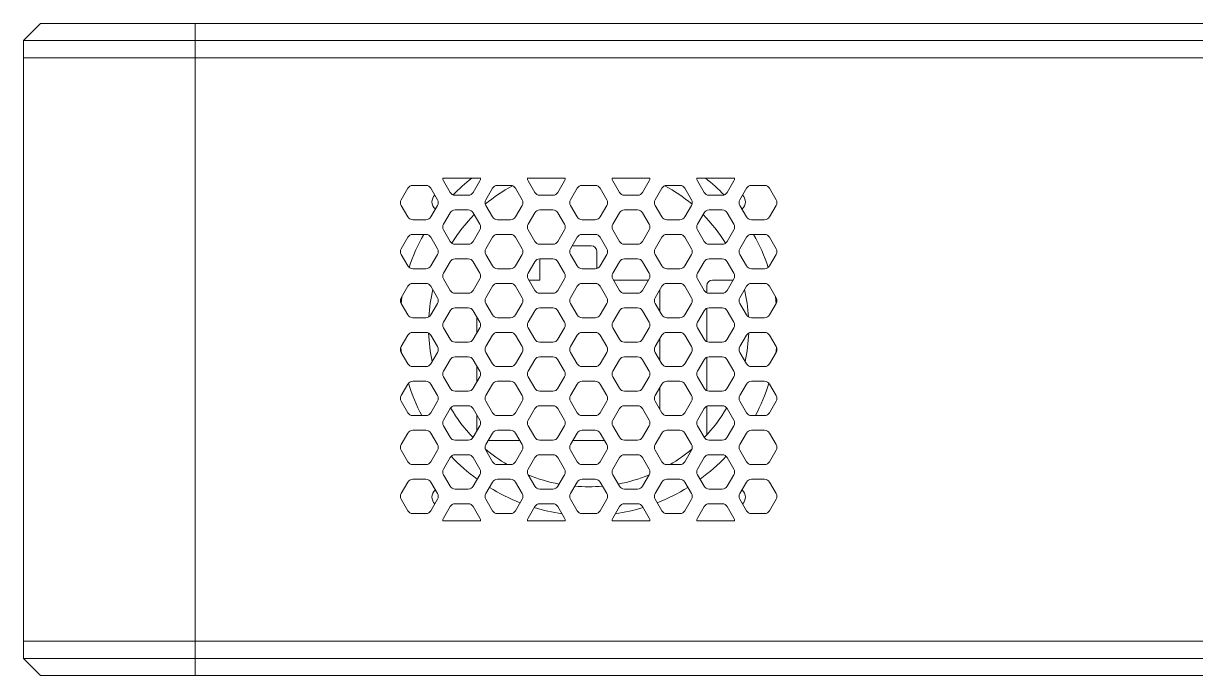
# Model space of a CAD drawing. Header units: millimetres. Extents: x 15 to 405, y 6 to 293.
# Drawn here: x 276.5 to 317.48, y 235.92 to 258.72 of the extents above; entities that cross this region are included whole.
import ezdxf

# ---------------------------------------------------------------- set-up
doc = ezdxf.new("R2010")
doc.units = ezdxf.units.MM

msp = doc.modelspace()

# ---------------------------------------------------------------- linework, layer by layer
at = {"color": 7, "linetype": 'Continuous', "lineweight": 18}
for p, q in [((277.0997, 258.7161), (276.4997, 258.1161)), ((277.0997, 258.7161), (282.4997, 258.7161)), ((282.4997, 258.7161), (353.4597, 258.7161)), ((282.4997, 258.7161), (282.4997, 258.1161)), ((276.4997, 257.5161), (276.4997, 258.1161)), ((282.4997, 258.1161), (276.4997, 258.1161)), ((353.4597, 258.1161), (282.4997, 258.1161)), ((282.4997, 257.5161), (282.4997, 258.1161)), ((282.4997, 257.5161), (276.4997, 257.5161)), ((276.4997, 237.1161), (276.4997, 257.5161)), ((353.4597, 257.5161), (282.4997, 257.5161)), ((282.4997, 257.5161), (282.4997, 237.1161)), ((292.4815, 253.3081), (291.1578, 253.3081)), ((295.4415, 253.3081), (294.1178, 253.3081)), ((294.1186, 253.2907), (294.1613, 253.3081)), ((298.4015, 253.3081), (297.0778, 253.3081)), ((298.358, 253.3081), (298.4008, 253.2907)), ((301.3615, 253.3081), (300.0378, 253.3081)), ((289.9355, 252.9521), (289.7046, 252.5521)), ((290.5706, 253.0521), (290.1087, 253.0521)), ((290.9748, 252.5521), (290.7438, 252.9521)), ((291.1846, 253.2081), (291.4155, 252.8081)), ((292.2238, 252.8081), (292.4548, 253.2081)), ((292.8955, 252.9521), (292.6646, 252.5521)), ((293.5306, 253.0521), (293.0687, 253.0521)), ((293.9348, 252.5521), (293.7038, 252.9521)), ((294.1446, 253.2081), (294.3755, 252.8081)), ((295.1838, 252.8081), (295.4148, 253.2081)), ((295.8555, 252.9521), (295.6246, 252.5521)), ((296.4906, 253.0521), (296.0287, 253.0521)), ((296.8948, 252.5521), (296.6638, 252.9521)), ((297.1046, 253.2081), (297.3355, 252.8081)), ((298.1438, 252.8081), (298.3748, 253.2081)), ((298.8155, 252.9521), (298.5846, 252.5521)), ((299.4506, 253.0521), (298.9887, 253.0521)), ((299.8548, 252.5521), (299.6238, 252.9521)), ((300.0646, 253.2081), (300.2955, 252.8081)), ((301.1038, 252.8081), (301.3348, 253.2081)), ((301.7755, 252.9521), (301.5446, 252.5521)), ((302.4106, 253.0521), (301.9487, 253.0521)), ((302.8148, 252.5521), (302.5838, 252.9521)), ((291.5887, 252.7081), (292.0506, 252.7081)), ((294.5487, 252.7081), (295.0106, 252.7081)), ((297.5087, 252.7081), (297.9706, 252.7081)), ((300.4687, 252.7081), (300.9306, 252.7081)), ((289.7046, 252.3521), (289.9355, 251.9521)), ((290.7438, 251.9521), (290.9748, 252.3521)), ((291.4155, 252.0961), (291.1846, 251.6961)), ((292.0506, 252.1961), (291.5887, 252.1961)), ((292.4548, 251.6961), (292.2238, 252.0961)), ((292.6646, 252.3521), (292.8955, 251.9521)), ((293.7038, 251.9521), (293.9348, 252.3521)), ((294.3755, 252.0961), (294.1446, 251.6961)), ((295.0106, 252.1961), (294.5487, 252.1961)), ((295.4148, 251.6961), (295.1838, 252.0961)), ((295.6246, 252.3521), (295.8555, 251.9521)), ((296.6638, 251.9521), (296.8948, 252.3521)), ((297.3355, 252.0961), (297.1046, 251.6961)), ((297.9706, 252.1961), (297.5087, 252.1961)), ((298.3748, 251.6961), (298.1438, 252.0961)), ((298.5846, 252.3521), (298.8155, 251.9521)), ((299.6238, 251.9521), (299.8548, 252.3521)), ((300.2955, 252.0961), (300.0646, 251.6961)), ((300.9306, 252.1961), (300.4687, 252.1961)), ((301.3348, 251.6961), (301.1038, 252.0961)), ((301.5446, 252.3521), (301.7755, 251.9521)), ((302.5838, 251.9521), (302.8148, 252.3521)), ((290.1087, 251.8521), (290.5706, 251.8521)), ((293.0687, 251.8521), (293.5306, 251.8521)), ((296.0287, 251.8521), (296.4906, 251.8521)), ((298.9887, 251.8521), (299.4506, 251.8521)), ((301.9487, 251.8521), (302.4106, 251.8521)), ((289.9355, 251.2401), (289.7046, 250.8401)), ((290.5706, 251.3401), (290.1087, 251.3401)), ((290.9748, 250.8401), (290.7438, 251.2401)), ((291.1846, 251.4961), (291.4155, 251.0961)), ((292.2238, 251.0961), (292.4548, 251.4961)), ((292.8955, 251.2401), (292.6646, 250.8401)), ((293.5306, 251.3401), (293.0687, 251.3401)), ((293.9348, 250.8401), (293.7038, 251.2401)), ((294.1446, 251.4961), (294.3755, 251.0961)), ((295.1838, 251.0961), (295.4148, 251.4961)), ((295.8555, 251.2401), (295.6246, 250.8401)), ((296.4906, 251.3401), (296.0287, 251.3401)), ((296.8948, 250.8401), (296.6638, 251.2401)), ((297.1046, 251.4961), (297.3355, 251.0961)), ((298.1438, 251.0961), (298.3748, 251.4961)), ((298.8155, 251.2401), (298.5846, 250.8401)), ((299.4506, 251.3401), (298.9887, 251.3401)), ((299.8548, 250.8401), (299.6238, 251.2401)), ((300.0646, 251.4961), (300.2955, 251.0961)), ((301.1038, 251.0961), (301.3348, 251.4961)), ((301.7755, 251.2401), (301.5446, 250.8401)), ((302.4106, 251.3401), (301.9487, 251.3401)), ((302.8148, 250.8401), (302.5838, 251.2401)), ((291.5887, 250.9961), (292.0506, 250.9961)), ((294.5487, 250.9961), (295.0106, 250.9961)), ((296.3477, 250.9401), (295.6823, 250.9401)), ((297.5087, 250.9961), (297.9706, 250.9961)), ((300.4687, 250.9961), (300.9306, 250.9961)), ((289.7046, 250.6401), (289.9355, 250.2401)), ((290.7438, 250.2401), (290.9748, 250.6401)), ((291.4155, 250.3841), (291.1846, 249.9841)), ((292.0506, 250.4841), (291.5887, 250.4841)), ((292.4548, 249.9841), (292.2238, 250.3841)), ((292.6646, 250.6401), (292.8955, 250.2401)), ((293.7038, 250.2401), (293.9348, 250.6401)), ((294.3755, 250.3841), (294.1446, 249.9841)), ((294.5477, 250.4841), (294.5477, 249.7401)), ((295.0106, 250.4841), (294.5487, 250.4841)), ((295.4148, 249.9841), (295.1838, 250.3841)), ((295.6246, 250.6401), (295.8555, 250.2401)), ((296.5477, 250.1485), (296.5477, 250.7401)), ((296.6638, 250.2401), (296.8948, 250.6401)), ((297.3355, 250.3841), (297.1046, 249.9841)), ((297.9706, 250.4841), (297.5087, 250.4841)), ((298.3748, 249.9841), (298.1438, 250.3841)), ((298.5846, 250.6401), (298.8155, 250.2401)), ((299.6238, 250.2401), (299.8548, 250.6401)), ((300.2955, 250.3841), (300.0646, 249.9841)), ((300.9306, 250.4841), (300.4687, 250.4841)), ((301.3348, 249.9841), (301.1038, 250.3841)), ((301.5446, 250.6401), (301.7755, 250.2401)), ((302.5838, 250.2401), (302.8148, 250.6401)), ((290.1087, 250.1401), (290.5706, 250.1401)), ((293.0687, 250.1401), (293.5306, 250.1401)), ((296.0287, 250.1401), (296.4906, 250.1401)), ((298.9887, 250.1401), (299.4506, 250.1401)), ((301.9487, 250.1401), (302.4106, 250.1401)), ((290.5706, 249.6281), (290.1087, 249.6281)), ((291.1846, 249.7841), (291.4155, 249.3841)), ((292.2238, 249.3841), (292.4548, 249.7841)), ((293.5306, 249.6281), (293.0687, 249.6281)), ((294.1446, 249.7841), (294.3755, 249.3841)), ((294.5477, 249.7401), (294.17, 249.7401)), ((295.1838, 249.3841), (295.4148, 249.7841)), ((296.4906, 249.6281), (296.0287, 249.6281)), ((297.1046, 249.7841), (297.3355, 249.3841)), ((298.3493, 249.7401), (297.13, 249.7401)), ((298.1438, 249.3841), (298.3748, 249.7841)), ((299.4506, 249.6281), (298.9887, 249.6281)), ((300.0646, 249.7841), (300.2955, 249.3841)), ((301.3093, 249.7401), (300.5877, 249.7401)), ((301.1038, 249.3841), (301.3348, 249.7841)), ((302.4106, 249.6281), (301.9487, 249.6281)), ((289.9355, 249.5281), (289.7046, 249.1281)), ((290.9748, 249.1281), (290.7438, 249.5281)), ((291.5887, 249.2841), (292.0506, 249.2841)), ((292.8955, 249.5281), (292.6646, 249.1281)), ((293.9348, 249.1281), (293.7038, 249.5281)), ((294.5487, 249.2841), (295.0106, 249.2841)), ((295.8555, 249.5281), (295.6246, 249.1281)), ((296.8948, 249.1281), (296.6638, 249.5281)), ((297.5087, 249.2841), (297.9706, 249.2841)), ((298.8155, 249.5281), (298.5846, 249.1281)), ((298.7477, 248.6457), (298.7477, 249.4106)), ((299.8548, 249.1281), (299.6238, 249.5281)), ((300.3877, 249.5401), (300.3877, 249.3013)), ((300.4687, 249.2841), (300.9306, 249.2841)), ((301.7755, 249.5281), (301.5446, 249.1281)), ((302.8148, 249.1281), (302.5838, 249.5281)), ((289.7046, 248.9281), (289.9355, 248.5281)), ((290.7438, 248.5281), (290.9748, 248.9281)), ((292.0506, 248.7721), (291.5887, 248.7721)), ((292.6646, 248.9281), (292.8955, 248.5281)), ((293.7038, 248.5281), (293.9348, 248.9281)), ((295.0106, 248.7721), (294.5487, 248.7721)), ((295.6246, 248.9281), (295.8555, 248.5281)), ((296.6638, 248.5281), (296.8948, 248.9281)), ((297.9706, 248.7721), (297.5087, 248.7721)), ((298.5846, 248.9281), (298.8155, 248.5281)), ((299.6238, 248.5281), (299.8548, 248.9281)), ((300.3877, 248.755), (300.3877, 247.5893)), ((300.9306, 248.7721), (300.4687, 248.7721)), ((301.5446, 248.9281), (301.7755, 248.5281)), ((302.5838, 248.5281), (302.8148, 248.9281)), ((290.1087, 248.4281), (290.5706, 248.4281)), ((291.4155, 248.6721), (291.1846, 248.2721)), ((292.4548, 248.2721), (292.2238, 248.6721)), ((292.3477, 248.4576), (292.3477, 247.8867)), ((293.0687, 248.4281), (293.5306, 248.4281)), ((294.3755, 248.6721), (294.1446, 248.2721)), ((295.4148, 248.2721), (295.1838, 248.6721)), ((296.0287, 248.4281), (296.4906, 248.4281)), ((297.3355, 248.6721), (297.1046, 248.2721)), ((298.3748, 248.2721), (298.1438, 248.6721)), ((298.9887, 248.4281), (299.4506, 248.4281)), ((300.2955, 248.6721), (300.0646, 248.2721)), ((301.3348, 248.2721), (301.1038, 248.6721)), ((301.9487, 248.4281), (302.4106, 248.4281)), ((290.5706, 247.9161), (290.1087, 247.9161)), ((291.1846, 248.0721), (291.4155, 247.6721)), ((292.2238, 247.6721), (292.4548, 248.0721)), ((293.5306, 247.9161), (293.0687, 247.9161)), ((294.1446, 248.0721), (294.3755, 247.6721)), ((295.1838, 247.6721), (295.4148, 248.0721)), ((296.4906, 247.9161), (296.0287, 247.9161)), ((297.1046, 248.0721), (297.3355, 247.6721)), ((298.1438, 247.6721), (298.3748, 248.0721)), ((299.4506, 247.9161), (298.9887, 247.9161)), ((300.0646, 248.0721), (300.2955, 247.6721)), ((301.1038, 247.6721), (301.3348, 248.0721)), ((302.4106, 247.9161), (301.9487, 247.9161)), ((289.9355, 247.8161), (289.7046, 247.4161)), ((290.9748, 247.4161), (290.7438, 247.8161)), ((291.5887, 247.5721), (292.0506, 247.5721)), ((292.8955, 247.8161), (292.6646, 247.4161)), ((293.9348, 247.4161), (293.7038, 247.8161)), ((294.5487, 247.5721), (295.0106, 247.5721)), ((295.8555, 247.8161), (295.6246, 247.4161)), ((296.8948, 247.4161), (296.6638, 247.8161)), ((297.5087, 247.5721), (297.9706, 247.5721)), ((298.8155, 247.8161), (298.5846, 247.4161)), ((298.7477, 246.9337), (298.7477, 247.6986)), ((299.8548, 247.4161), (299.6238, 247.8161)), ((300.4687, 247.5721), (300.9306, 247.5721)), ((301.7755, 247.8161), (301.5446, 247.4161)), ((302.8148, 247.4161), (302.5838, 247.8161)), ((289.7046, 247.2161), (289.9355, 246.8161)), ((290.7438, 246.8161), (290.9748, 247.2161)), ((292.6646, 247.2161), (292.8955, 246.8161)), ((293.7038, 246.8161), (293.9348, 247.2161)), ((295.6246, 247.2161), (295.8555, 246.8161)), ((296.6638, 246.8161), (296.8948, 247.2161)), ((298.5846, 247.2161), (298.8155, 246.8161)), ((299.6238, 246.8161), (299.8548, 247.2161)), ((301.5446, 247.2161), (301.7755, 246.8161)), ((302.5838, 246.8161), (302.8148, 247.2161)), ((290.1087, 246.7161), (290.5706, 246.7161)), ((291.4155, 246.9601), (291.1846, 246.5601)), ((292.0506, 247.0601), (291.5887, 247.0601)), ((292.4548, 246.5601), (292.2238, 246.9601)), ((292.3477, 246.7456), (292.3477, 246.1747)), ((293.0687, 246.7161), (293.5306, 246.7161)), ((294.3755, 246.9601), (294.1446, 246.5601)), ((295.0106, 247.0601), (294.5487, 247.0601)), ((295.4148, 246.5601), (295.1838, 246.9601)), ((296.0287, 246.7161), (296.4906, 246.7161)), ((297.3355, 246.9601), (297.1046, 246.5601)), ((297.9706, 247.0601), (297.5087, 247.0601)), ((298.3748, 246.5601), (298.1438, 246.9601)), ((298.9887, 246.7161), (299.4506, 246.7161)), ((300.2955, 246.9601), (300.0646, 246.5601)), ((300.3877, 247.043), (300.3877, 245.8773)), ((300.9306, 247.0601), (300.4687, 247.0601)), ((301.3348, 246.5601), (301.1038, 246.9601)), ((301.9487, 246.7161), (302.4106, 246.7161)), ((291.1846, 246.3601), (291.4155, 245.9601)), ((292.2238, 245.9601), (292.4548, 246.3601)), ((294.1446, 246.3601), (294.3755, 245.9601)), ((295.1838, 245.9601), (295.4148, 246.3601)), ((297.1046, 246.3601), (297.3355, 245.9601)), ((298.1438, 245.9601), (298.3748, 246.3601)), ((300.0646, 246.3601), (300.2955, 245.9601)), ((301.1038, 245.9601), (301.3348, 246.3601)), ((289.9355, 246.1041), (289.7046, 245.7041)), ((290.5706, 246.2041), (290.1087, 246.2041)), ((290.9748, 245.7041), (290.7438, 246.1041)), ((292.8955, 246.1041), (292.6646, 245.7041)), ((293.5306, 246.2041), (293.0687, 246.2041)), ((293.9348, 245.7041), (293.7038, 246.1041)), ((295.8555, 246.1041), (295.6246, 245.7041)), ((296.4906, 246.2041), (296.0287, 246.2041)), ((296.8948, 245.7041), (296.6638, 246.1041)), ((298.8155, 246.1041), (298.5846, 245.7041)), ((298.7477, 245.2217), (298.7477, 245.9866)), ((299.4506, 246.2041), (298.9887, 246.2041)), ((299.8548, 245.7041), (299.6238, 246.1041)), ((301.7755, 246.1041), (301.5446, 245.7041)), ((302.4106, 246.2041), (301.9487, 246.2041)), ((302.8148, 245.7041), (302.5838, 246.1041)), ((289.7046, 245.5041), (289.9355, 245.1041)), ((290.7438, 245.1041), (290.9748, 245.5041)), ((291.5887, 245.8601), (292.0506, 245.8601)), ((292.6646, 245.5041), (292.8955, 245.1041)), ((293.7038, 245.1041), (293.9348, 245.5041)), ((294.5487, 245.8601), (295.0106, 245.8601)), ((295.6246, 245.5041), (295.8555, 245.1041)), ((296.6638, 245.1041), (296.8948, 245.5041)), ((297.5087, 245.8601), (297.9706, 245.8601)), ((298.5846, 245.5041), (298.8155, 245.1041)), ((299.6238, 245.1041), (299.8548, 245.5041)), ((300.4687, 245.8601), (300.9306, 245.8601)), ((301.5446, 245.5041), (301.7755, 245.1041)), ((302.5838, 245.1041), (302.8148, 245.5041)), ((291.4155, 245.2481), (291.1846, 244.8481)), ((292.0506, 245.3481), (291.5887, 245.3481)), ((292.4548, 244.8481), (292.2238, 245.2481)), ((294.3755, 245.2481), (294.1446, 244.8481)), ((295.0106, 245.3481), (294.5487, 245.3481)), ((295.4148, 244.8481), (295.1838, 245.2481)), ((297.3355, 245.2481), (297.1046, 244.8481)), ((297.9706, 245.3481), (297.5087, 245.3481)), ((298.3748, 244.8481), (298.1438, 245.2481)), ((300.2955, 245.2481), (300.0646, 244.8481)), ((300.3877, 245.331), (300.3877, 244.3401)), ((300.9306, 245.3481), (300.4687, 245.3481)), ((301.3348, 244.8481), (301.1038, 245.2481)), ((290.1087, 245.0041), (290.5706, 245.0041)), ((291.1846, 244.6481), (291.4155, 244.2481)), ((292.2238, 244.2481), (292.4548, 244.6481)), ((292.3477, 245.0336), (292.3477, 244.4627)), ((293.0687, 245.0041), (293.5306, 245.0041)), ((294.1446, 244.6481), (294.3755, 244.2481)), ((295.1838, 244.2481), (295.4148, 244.6481)), ((296.0287, 245.0041), (296.4906, 245.0041)), ((297.1046, 244.6481), (297.3355, 244.2481)), ((298.1438, 244.2481), (298.3748, 244.6481)), ((298.9887, 245.0041), (299.4506, 245.0041)), ((300.0646, 244.6481), (300.2955, 244.2481)), ((301.1038, 244.2481), (301.3348, 244.6481)), ((301.9487, 245.0041), (302.4106, 245.0041)), ((289.9355, 244.3921), (289.7046, 243.9921)), ((290.5706, 244.4921), (290.1087, 244.4921)), ((290.9748, 243.9921), (290.7438, 244.3921)), ((292.8955, 244.3921), (292.6646, 243.9921)), ((293.5306, 244.4921), (293.0687, 244.4921)), ((293.9348, 243.9921), (293.7038, 244.3921)), ((295.8555, 244.3921), (295.6246, 243.9921)), ((296.4906, 244.4921), (296.0287, 244.4921)), ((296.8948, 243.9921), (296.6638, 244.3921)), ((298.8155, 244.3921), (298.5846, 243.9921)), ((299.4506, 244.4921), (298.9887, 244.4921)), ((299.8548, 243.9921), (299.6238, 244.3921)), ((300.3877, 244.3401), (300.3878, 244.3322)), ((301.7755, 244.3921), (301.5446, 243.9921)), ((302.4106, 244.4921), (301.9487, 244.4921)), ((302.8148, 243.9921), (302.5838, 244.3921)), ((291.5887, 244.1481), (292.0506, 244.1481)), ((292.75, 244.1401), (293.8493, 244.1401)), ((294.5487, 244.1481), (295.0106, 244.1481)), ((295.71, 244.1401), (296.8093, 244.1401)), ((297.5087, 244.1481), (297.9706, 244.1481)), ((300.4687, 244.1481), (300.9306, 244.1481)), ((289.7046, 243.7921), (289.9355, 243.3921)), ((290.7438, 243.3921), (290.9748, 243.7921)), ((291.4155, 243.5361), (291.1846, 243.1361)), ((292.0506, 243.6361), (291.5887, 243.6361)), ((292.4548, 243.1361), (292.2238, 243.5361)), ((292.6646, 243.7921), (292.8955, 243.3921)), ((293.7038, 243.3921), (293.9348, 243.7921)), ((294.3755, 243.5361), (294.1446, 243.1361)), ((295.0106, 243.6361), (294.5487, 243.6361)), ((295.4148, 243.1361), (295.1838, 243.5361)), ((295.6246, 243.7921), (295.8555, 243.3921)), ((296.6638, 243.3921), (296.8948, 243.7921)), ((297.3355, 243.5361), (297.1046, 243.1361)), ((297.9706, 243.6361), (297.5087, 243.6361)), ((298.3748, 243.1361), (298.1438, 243.5361)), ((298.5846, 243.7921), (298.8155, 243.3921)), ((299.6238, 243.3921), (299.8548, 243.7921)), ((300.2955, 243.5361), (300.0646, 243.1361)), ((300.9306, 243.6361), (300.4687, 243.6361)), ((301.3348, 243.1361), (301.1038, 243.5361)), ((301.5446, 243.7921), (301.7755, 243.3921)), ((302.5838, 243.3921), (302.8148, 243.7921)), ((290.1087, 243.2921), (290.5706, 243.2921)), ((293.0687, 243.2921), (293.5306, 243.2921)), ((296.0287, 243.2921), (296.4906, 243.2921)), ((298.9887, 243.2921), (299.4506, 243.2921)), ((301.9487, 243.2921), (302.4106, 243.2921)), ((289.9355, 242.6801), (289.7046, 242.2801)), ((290.5706, 242.7801), (290.1087, 242.7801)), ((290.9748, 242.2801), (290.7438, 242.6801)), ((291.1846, 242.9361), (291.4155, 242.5361)), ((292.2238, 242.5361), (292.4548, 242.9361)), ((292.8955, 242.6801), (292.6646, 242.2801)), ((293.5306, 242.7801), (293.0687, 242.7801)), ((293.9348, 242.2801), (293.7038, 242.6801)), ((294.1446, 242.9361), (294.3755, 242.5361)), ((295.1838, 242.5361), (295.4148, 242.9361)), ((295.8555, 242.6801), (295.6246, 242.2801)), ((296.4906, 242.7801), (296.0287, 242.7801)), ((296.8948, 242.2801), (296.6638, 242.6801)), ((297.1046, 242.9361), (297.3355, 242.5361)), ((298.1438, 242.5361), (298.3748, 242.9361)), ((298.8155, 242.6801), (298.5846, 242.2801)), ((299.4506, 242.7801), (298.9887, 242.7801)), ((299.8548, 242.2801), (299.6238, 242.6801)), ((300.0646, 242.9361), (300.2955, 242.5361)), ((301.1038, 242.5361), (301.3348, 242.9361)), ((301.7755, 242.6801), (301.5446, 242.2801)), ((302.4106, 242.7801), (301.9487, 242.7801)), ((302.8148, 242.2801), (302.5838, 242.6801)), ((291.5887, 242.4361), (292.0506, 242.4361)), ((294.5487, 242.4361), (295.0106, 242.4361)), ((297.5087, 242.4361), (297.9706, 242.4361)), ((300.4687, 242.4361), (300.9306, 242.4361)), ((289.7046, 242.0801), (289.9355, 241.6801)), ((290.7438, 241.6801), (290.9748, 242.0801)), ((291.4155, 241.8241), (291.1846, 241.4241)), ((292.0506, 241.9241), (291.5887, 241.9241)), ((292.4548, 241.4241), (292.2238, 241.8241)), ((292.6646, 242.0801), (292.8955, 241.6801)), ((293.7038, 241.6801), (293.9348, 242.0801)), ((294.3755, 241.8241), (294.1446, 241.4241)), ((295.0106, 241.9241), (294.5487, 241.9241)), ((295.4148, 241.4241), (295.1838, 241.8241)), ((295.6246, 242.0801), (295.8555, 241.6801)), ((296.6638, 241.6801), (296.8948, 242.0801)), ((297.3355, 241.8241), (297.1046, 241.4241)), ((297.9706, 241.9241), (297.5087, 241.9241)), ((298.3748, 241.4241), (298.1438, 241.8241)), ((298.5846, 242.0801), (298.8155, 241.6801)), ((299.6238, 241.6801), (299.8548, 242.0801)), ((300.2955, 241.8241), (300.0646, 241.4241)), ((300.9306, 241.9241), (300.4687, 241.9241)), ((301.3348, 241.4241), (301.1038, 241.8241)), ((301.5446, 242.0801), (301.7755, 241.6801)), ((302.5838, 241.6801), (302.8148, 242.0801)), ((290.1087, 241.5801), (290.5706, 241.5801)), ((293.0687, 241.5801), (293.5306, 241.5801)), ((296.0287, 241.5801), (296.4906, 241.5801)), ((298.9887, 241.5801), (299.4506, 241.5801)), ((301.9487, 241.5801), (302.4106, 241.5801)), ((291.1578, 241.3241), (292.4815, 241.3241)), ((294.1178, 241.3241), (295.4415, 241.3241)), ((297.0778, 241.3241), (298.4015, 241.3241)), ((300.0378, 241.3241), (301.3615, 241.3241)), ((282.4997, 237.1161), (276.4997, 237.1161)), ((276.4997, 236.5161), (276.4997, 237.1161)), ((282.4997, 236.5161), (282.4997, 237.1161)), ((353.4597, 237.1161), (282.4997, 237.1161)), ((276.4997, 236.5161), (282.4997, 236.5161)), ((277.0997, 235.9161), (276.4997, 236.5161)), ((282.4997, 236.5161), (353.4597, 236.5161)), ((282.4997, 235.9161), (282.4997, 236.5161)), ((282.4997, 235.9161), (277.0997, 235.9161)), ((353.4597, 235.9161), (282.4997, 235.9161))]:
    msp.add_line(p, q, dxfattribs=at)
at = {"color": 7, "linetype": 'Continuous', "lineweight": 18, "flags": 128}
for points in [[(289.6926, 247.3917), (289.7093, 247.2538), (289.7174, 247.1939)], [(302.8019, 247.1939), (302.8101, 247.2538), (302.8267, 247.3917)]]:
    msp.add_lwpolyline(points, dxfattribs=at)
at = {"color": 7, "linetype": 'Continuous', "lineweight": 18}
for centre, radius, start, end in [((291.3578, 253.3081), 0.2, 180, 210), ((296.2597, 248.1161), 6.6069, 128.20131, 135.82734), ((292.2815, 253.3081), 0.2, 330, 0), ((294.3178, 253.3081), 0.2, 180, 210), ((295.2415, 253.3081), 0.2, 330, 0), ((297.2778, 253.3081), 0.2, 180, 210), ((298.2015, 253.3081), 0.2, 330, 0), ((300.2378, 253.3081), 0.2, 180, 210), ((296.2597, 248.1161), 6.6069, 44.17266, 51.79869), ((301.1615, 253.3081), 0.2, 330, 0), ((290.1087, 252.8521), 0.2, 90, 150), ((290.5706, 252.8521), 0.2, 30, 90), ((296.2597, 248.1161), 5.6, 118.41426, 130.18398), ((293.0687, 252.8521), 0.2, 90, 150), ((293.5306, 252.8521), 0.2, 30, 90), ((296.0287, 252.8521), 0.2, 90, 150), ((296.4906, 252.8521), 0.2, 30, 90), ((298.9887, 252.8521), 0.2, 90, 150), ((296.2597, 248.1161), 5.6, 49.81602, 61.58574), ((299.4506, 252.8521), 0.2, 30, 90), ((301.9487, 252.8521), 0.2, 90, 150), ((302.4106, 252.8521), 0.2, 30, 90), ((289.8778, 252.4521), 0.2, 150, 180), ((289.8778, 252.4521), 0.2, 180, 210), ((291.0997, 252.4761), 0.32, 132.66853, 180), ((291.0997, 252.4761), 0.32, 180, 231.70266), ((290.8015, 252.4521), 0.2, 330, 30), ((291.5887, 252.9081), 0.2, 210, 270), ((292.0506, 252.9081), 0.2, 270, 330), ((292.8378, 252.4521), 0.2, 150, 180), ((292.8378, 252.4521), 0.2, 180, 210), ((293.7615, 252.4521), 0.2, 330, 30), ((294.5487, 252.9081), 0.2, 210, 270), ((295.0106, 252.9081), 0.2, 270, 330), ((295.7978, 252.4521), 0.2, 150, 180), ((295.7978, 252.4521), 0.2, 180, 210), ((296.7215, 252.4521), 0.2, 330, 30), ((297.5087, 252.9081), 0.2, 210, 270), ((297.9706, 252.9081), 0.2, 270, 330), ((298.7578, 252.4521), 0.2, 150, 180), ((298.7578, 252.4521), 0.2, 180, 210), ((299.6815, 252.4521), 0.2, 330, 30), ((300.4687, 252.9081), 0.2, 210, 270), ((300.9306, 252.9081), 0.2, 270, 330), ((301.7178, 252.4521), 0.2, 150, 180), ((301.7178, 252.4521), 0.2, 180, 210), ((301.4197, 252.4761), 0.32, 308.29734, 0), ((301.4197, 252.4761), 0.32, 0, 47.33147), ((302.6415, 252.4521), 0.2, 330, 30), ((291.5887, 251.9961), 0.2, 90, 150), ((296.2597, 248.1161), 5.6, 135.59152, 148.64596), ((292.0506, 251.9961), 0.2, 30, 90), ((294.5487, 251.9961), 0.2, 90, 150), ((295.0106, 251.9961), 0.2, 30, 90), ((297.5087, 251.9961), 0.2, 90, 150), ((297.9706, 251.9961), 0.2, 30, 90), ((296.2597, 248.1161), 5.6, 31.35404, 44.40848), ((300.4687, 251.9961), 0.2, 90, 150), ((300.9306, 251.9961), 0.2, 30, 90), ((290.1087, 252.0521), 0.2, 210, 270), ((290.5706, 252.0521), 0.2, 270, 330), ((291.3578, 251.5961), 0.2, 150, 180), ((292.2815, 251.5961), 0.2, 330, 30), ((293.0687, 252.0521), 0.2, 210, 270), ((293.5306, 252.0521), 0.2, 270, 330), ((294.3178, 251.5961), 0.2, 150, 180), ((295.2415, 251.5961), 0.2, 330, 30), ((296.0287, 252.0521), 0.2, 210, 270), ((296.4906, 252.0521), 0.2, 270, 330), ((297.2778, 251.5961), 0.2, 150, 180), ((298.2015, 251.5961), 0.2, 330, 30), ((298.9887, 252.0521), 0.2, 210, 270), ((299.4506, 252.0521), 0.2, 270, 330), ((300.2378, 251.5961), 0.2, 150, 180), ((301.1615, 251.5961), 0.2, 330, 30), ((301.9487, 252.0521), 0.2, 210, 270), ((302.4106, 252.0521), 0.2, 270, 330), ((290.1087, 251.1401), 0.2, 90, 150), ((296.2597, 248.1161), 6.6069, 150.79254, 161.76629), ((290.5706, 251.1401), 0.2, 30, 90), ((291.3578, 251.5961), 0.2, 180, 210), ((293.0687, 251.1401), 0.2, 90, 150), ((293.5306, 251.1401), 0.2, 30, 90), ((294.3178, 251.5961), 0.2, 180, 210), ((296.0287, 251.1401), 0.2, 90, 150), ((296.4906, 251.1401), 0.2, 30, 90), ((297.2778, 251.5961), 0.2, 180, 210), ((298.9887, 251.1401), 0.2, 90, 150), ((299.4506, 251.1401), 0.2, 30, 90), ((300.2378, 251.5961), 0.2, 180, 210), ((301.9487, 251.1401), 0.2, 90, 150), ((296.2597, 248.1161), 6.6069, 18.23371, 29.20746), ((302.4106, 251.1401), 0.2, 30, 90), ((289.8778, 250.7401), 0.2, 150, 180), ((290.8015, 250.7401), 0.2, 330, 30), ((291.5887, 251.1961), 0.2, 210, 270), ((292.0506, 251.1961), 0.2, 270, 330), ((292.8378, 250.7401), 0.2, 150, 180), ((293.7615, 250.7401), 0.2, 330, 30), ((294.5487, 251.1961), 0.2, 210, 270), ((295.0106, 251.1961), 0.2, 270, 330), ((295.7978, 250.7401), 0.2, 150, 180), ((296.3477, 250.7401), 0.2, 0, 90), ((296.7215, 250.7401), 0.2, 330, 30), ((297.5087, 251.1961), 0.2, 210, 270), ((297.9706, 251.1961), 0.2, 270, 330), ((298.7578, 250.7401), 0.2, 150, 180), ((299.6815, 250.7401), 0.2, 330, 30), ((300.4687, 251.1961), 0.2, 210, 270), ((300.9306, 251.1961), 0.2, 270, 330), ((301.7178, 250.7401), 0.2, 150, 180), ((302.6415, 250.7401), 0.2, 330, 30), ((289.8778, 250.7401), 0.2, 180, 210), ((291.5887, 250.2841), 0.2, 90, 150), ((292.0506, 250.2841), 0.2, 30, 90), ((292.8378, 250.7401), 0.2, 180, 210), ((294.5487, 250.2841), 0.2, 90, 150), ((295.0106, 250.2841), 0.2, 30, 90), ((295.7978, 250.7401), 0.2, 180, 210), ((297.5087, 250.2841), 0.2, 90, 150), ((297.9706, 250.2841), 0.2, 30, 90), ((298.7578, 250.7401), 0.2, 180, 210), ((300.4687, 250.2841), 0.2, 90, 150), ((300.9306, 250.2841), 0.2, 30, 90), ((301.7178, 250.7401), 0.2, 180, 210), ((290.1087, 250.3401), 0.2, 210, 270), ((290.5706, 250.3401), 0.2, 270, 330), ((291.3578, 249.8841), 0.2, 150, 180), ((292.2815, 249.8841), 0.2, 330, 30), ((293.0687, 250.3401), 0.2, 210, 270), ((293.5306, 250.3401), 0.2, 270, 330), ((294.3178, 249.8841), 0.2, 150, 180), ((295.2415, 249.8841), 0.2, 330, 30), ((296.0287, 250.3401), 0.2, 210, 270), ((296.4906, 250.3401), 0.2, 270, 330), ((297.2778, 249.8841), 0.2, 150, 180), ((298.2015, 249.8841), 0.2, 330, 30), ((298.9887, 250.3401), 0.2, 210, 270), ((299.4506, 250.3401), 0.2, 270, 330), ((300.2378, 249.8841), 0.2, 150, 180), ((301.1615, 249.8841), 0.2, 330, 30), ((301.9487, 250.3401), 0.2, 210, 270), ((302.4106, 250.3401), 0.2, 270, 330), ((290.1087, 249.4281), 0.2, 90, 150), ((290.5706, 249.4281), 0.2, 30, 90), ((291.3578, 249.8841), 0.2, 180, 210), ((293.0687, 249.4281), 0.2, 90, 150), ((293.5306, 249.4281), 0.2, 30, 90), ((294.3178, 249.8841), 0.2, 180, 210), ((296.0287, 249.4281), 0.2, 90, 150), ((296.4906, 249.4281), 0.2, 30, 90), ((297.2778, 249.8841), 0.2, 180, 210), ((298.9887, 249.4281), 0.2, 90, 150), ((299.4506, 249.4281), 0.2, 30, 90), ((300.2378, 249.8841), 0.2, 180, 210), ((300.5877, 249.5401), 0.2, 90, 180), ((301.9487, 249.4281), 0.2, 90, 150), ((302.4106, 249.4281), 0.2, 30, 90), ((296.2597, 248.1161), 6.6069, 170.63939, 172.91836), ((296.2597, 248.1161), 5.6, 166.63057, 176.5357), ((291.5887, 249.4841), 0.2, 210, 270), ((292.0506, 249.4841), 0.2, 270, 330), ((294.5487, 249.4841), 0.2, 210, 270), ((295.0106, 249.4841), 0.2, 270, 330), ((297.5087, 249.4841), 0.2, 210, 270), ((297.9706, 249.4841), 0.2, 270, 330), ((300.4687, 249.4841), 0.2, 210, 270), ((300.9306, 249.4841), 0.2, 270, 330), ((296.2597, 248.1161), 5.6, 3.4643, 13.36943), ((296.2597, 248.1161), 6.6069, 7.08164, 9.36061), ((289.8778, 249.0281), 0.2, 150, 180), ((289.8778, 249.0281), 0.2, 180, 210), ((290.8015, 249.0281), 0.2, 330, 30), ((291.5887, 248.5721), 0.2, 90, 150), ((292.0506, 248.5721), 0.2, 30, 90), ((292.8378, 249.0281), 0.2, 150, 180), ((292.8378, 249.0281), 0.2, 180, 210), ((293.7615, 249.0281), 0.2, 330, 30), ((294.5487, 248.5721), 0.2, 90, 150), ((295.0106, 248.5721), 0.2, 30, 90), ((295.7978, 249.0281), 0.2, 150, 180), ((295.7978, 249.0281), 0.2, 180, 210), ((296.7215, 249.0281), 0.2, 330, 30), ((297.5087, 248.5721), 0.2, 90, 150), ((297.9706, 248.5721), 0.2, 30, 90), ((298.7578, 249.0281), 0.2, 150, 180), ((298.7578, 249.0281), 0.2, 180, 210), ((299.6815, 249.0281), 0.2, 330, 30), ((300.4687, 248.5721), 0.2, 90, 150), ((300.9306, 248.5721), 0.2, 30, 90), ((301.7178, 249.0281), 0.2, 150, 180), ((301.7178, 249.0281), 0.2, 180, 210), ((302.6415, 249.0281), 0.2, 330, 30), ((290.1087, 248.6281), 0.2, 210, 270), ((290.5706, 248.6281), 0.2, 270, 330), ((293.0687, 248.6281), 0.2, 210, 270), ((293.5306, 248.6281), 0.2, 270, 330), ((296.0287, 248.6281), 0.2, 210, 270), ((296.4906, 248.6281), 0.2, 270, 330), ((298.9887, 248.6281), 0.2, 210, 270), ((299.4506, 248.6281), 0.2, 270, 330), ((301.9487, 248.6281), 0.2, 210, 270), ((302.4106, 248.6281), 0.2, 270, 330), ((290.1087, 247.7161), 0.2, 90, 150), ((290.5706, 247.7161), 0.2, 30, 90), ((291.3578, 248.1721), 0.2, 150, 180), ((291.3578, 248.1721), 0.2, 180, 210), ((292.2815, 248.1721), 0.2, 330, 30), ((293.0687, 247.7161), 0.2, 90, 150), ((293.5306, 247.7161), 0.2, 30, 90), ((294.3178, 248.1721), 0.2, 150, 180), ((294.3178, 248.1721), 0.2, 180, 210), ((295.2415, 248.1721), 0.2, 330, 30), ((296.0287, 247.7161), 0.2, 90, 150), ((296.4906, 247.7161), 0.2, 30, 90), ((297.2778, 248.1721), 0.2, 150, 180), ((297.2778, 248.1721), 0.2, 180, 210), ((298.2015, 248.1721), 0.2, 330, 30), ((298.9887, 247.7161), 0.2, 90, 150), ((299.4506, 247.7161), 0.2, 30, 90), ((300.2378, 248.1721), 0.2, 150, 180), ((300.2378, 248.1721), 0.2, 180, 210), ((301.1615, 248.1721), 0.2, 330, 30), ((301.9487, 247.7161), 0.2, 90, 150), ((302.4106, 247.7161), 0.2, 30, 90), ((296.2597, 248.1161), 5.6, 182.28432, 192.5285), ((291.5887, 247.7721), 0.2, 210, 270), ((292.0506, 247.7721), 0.2, 270, 330), ((294.5487, 247.7721), 0.2, 210, 270), ((295.0106, 247.7721), 0.2, 270, 330), ((297.5087, 247.7721), 0.2, 210, 270), ((297.9706, 247.7721), 0.2, 270, 330), ((300.4687, 247.7721), 0.2, 210, 270), ((300.9306, 247.7721), 0.2, 270, 330), ((296.2597, 248.1161), 5.6, 347.4715, 357.71568), ((289.8778, 247.3161), 0.2, 150, 180), ((289.8778, 247.3161), 0.2, 180, 210), ((290.8015, 247.3161), 0.2, 330, 30), ((292.8378, 247.3161), 0.2, 150, 180), ((292.8378, 247.3161), 0.2, 180, 210), ((293.7615, 247.3161), 0.2, 330, 30), ((295.7978, 247.3161), 0.2, 150, 180), ((295.7978, 247.3161), 0.2, 180, 210), ((296.7215, 247.3161), 0.2, 330, 30), ((298.7578, 247.3161), 0.2, 150, 180), ((298.7578, 247.3161), 0.2, 180, 210), ((299.6815, 247.3161), 0.2, 330, 30), ((301.7178, 247.3161), 0.2, 150, 180), ((301.7178, 247.3161), 0.2, 180, 210), ((302.6415, 247.3161), 0.2, 330, 30), ((290.1087, 246.9161), 0.2, 210, 270), ((290.5706, 246.9161), 0.2, 270, 330), ((291.5887, 246.8601), 0.2, 90, 150), ((292.0506, 246.8601), 0.2, 30, 90), ((293.0687, 246.9161), 0.2, 210, 270), ((293.5306, 246.9161), 0.2, 270, 330), ((294.5487, 246.8601), 0.2, 90, 150), ((295.0106, 246.8601), 0.2, 30, 90), ((296.0287, 246.9161), 0.2, 210, 270), ((296.4906, 246.9161), 0.2, 270, 330), ((297.5087, 246.8601), 0.2, 90, 150), ((297.9706, 246.8601), 0.2, 30, 90), ((298.9887, 246.9161), 0.2, 210, 270), ((299.4506, 246.9161), 0.2, 270, 330), ((300.4687, 246.8601), 0.2, 90, 150), ((300.9306, 246.8601), 0.2, 30, 90), ((301.9487, 246.9161), 0.2, 210, 270), ((302.4106, 246.9161), 0.2, 270, 330), ((291.3578, 246.4601), 0.2, 150, 180), ((291.3578, 246.4601), 0.2, 180, 210), ((292.2815, 246.4601), 0.2, 330, 30), ((294.3178, 246.4601), 0.2, 150, 180), ((294.3178, 246.4601), 0.2, 180, 210), ((295.2415, 246.4601), 0.2, 330, 30), ((297.2778, 246.4601), 0.2, 150, 180), ((297.2778, 246.4601), 0.2, 180, 210), ((298.2015, 246.4601), 0.2, 330, 30), ((300.2378, 246.4601), 0.2, 150, 180), ((300.2378, 246.4601), 0.2, 180, 210), ((301.1615, 246.4601), 0.2, 330, 30), ((290.1087, 246.0041), 0.2, 90, 150), ((296.2597, 248.1161), 6.6069, 197.45456, 208.10061), ((290.5706, 246.0041), 0.2, 30, 90), ((291.5887, 246.0601), 0.2, 210, 270), ((292.0506, 246.0601), 0.2, 270, 330), ((293.0687, 246.0041), 0.2, 90, 150), ((293.5306, 246.0041), 0.2, 30, 90), ((294.5487, 246.0601), 0.2, 210, 270), ((295.0106, 246.0601), 0.2, 270, 330), ((296.0287, 246.0041), 0.2, 90, 150), ((296.4906, 246.0041), 0.2, 30, 90), ((297.5087, 246.0601), 0.2, 210, 270), ((297.9706, 246.0601), 0.2, 270, 330), ((298.9887, 246.0041), 0.2, 90, 150), ((299.4506, 246.0041), 0.2, 30, 90), ((300.4687, 246.0601), 0.2, 210, 270), ((300.9306, 246.0601), 0.2, 270, 330), ((301.9487, 246.0041), 0.2, 90, 150), ((296.2597, 248.1161), 6.6069, 331.89939, 342.54544), ((302.4106, 246.0041), 0.2, 30, 90), ((289.8778, 245.6041), 0.2, 150, 180), ((289.8778, 245.6041), 0.2, 180, 210), ((290.8015, 245.6041), 0.2, 330, 30), ((292.8378, 245.6041), 0.2, 150, 180), ((292.8378, 245.6041), 0.2, 180, 210), ((293.7615, 245.6041), 0.2, 330, 30), ((295.7978, 245.6041), 0.2, 150, 180), ((295.7978, 245.6041), 0.2, 180, 210), ((296.7215, 245.6041), 0.2, 330, 30), ((298.7578, 245.6041), 0.2, 150, 180), ((298.7578, 245.6041), 0.2, 180, 210), ((299.6815, 245.6041), 0.2, 330, 30), ((301.7178, 245.6041), 0.2, 150, 180), ((301.7178, 245.6041), 0.2, 180, 210), ((302.6415, 245.6041), 0.2, 330, 30), ((290.1087, 245.2041), 0.2, 210, 270), ((290.5706, 245.2041), 0.2, 270, 330), ((291.5887, 245.1481), 0.2, 90, 150), ((296.2597, 248.1161), 5.6, 210.48891, 223.80998), ((292.0506, 245.1481), 0.2, 30, 90), ((293.0687, 245.2041), 0.2, 210, 270), ((293.5306, 245.2041), 0.2, 270, 330), ((294.5487, 245.1481), 0.2, 90, 150), ((295.0106, 245.1481), 0.2, 30, 90), ((296.0287, 245.2041), 0.2, 210, 270), ((296.4906, 245.2041), 0.2, 270, 330), ((297.5087, 245.1481), 0.2, 90, 150), ((297.9706, 245.1481), 0.2, 30, 90), ((298.9887, 245.2041), 0.2, 210, 270), ((299.4506, 245.2041), 0.2, 270, 330), ((300.4687, 245.1481), 0.2, 90, 150), ((296.2597, 248.1161), 5.6, 316.19002, 329.51109), ((300.9306, 245.1481), 0.2, 30, 90), ((301.9487, 245.2041), 0.2, 210, 270), ((302.4106, 245.2041), 0.2, 270, 330), ((291.3578, 244.7481), 0.2, 150, 180), ((291.3578, 244.7481), 0.2, 180, 210), ((292.2815, 244.7481), 0.2, 330, 30), ((294.3178, 244.7481), 0.2, 150, 180), ((294.3178, 244.7481), 0.2, 180, 210), ((295.2415, 244.7481), 0.2, 330, 30), ((297.2778, 244.7481), 0.2, 150, 180), ((297.2778, 244.7481), 0.2, 180, 210), ((298.2015, 244.7481), 0.2, 330, 30), ((300.2378, 244.7481), 0.2, 150, 180), ((300.2378, 244.7481), 0.2, 180, 210), ((301.1615, 244.7481), 0.2, 330, 30), ((290.1087, 244.2921), 0.2, 90, 150), ((290.5706, 244.2921), 0.2, 30, 90), ((291.5887, 244.3481), 0.2, 210, 270), ((292.0506, 244.3481), 0.2, 270, 330), ((293.0687, 244.2921), 0.2, 90, 150), ((293.5306, 244.2921), 0.2, 30, 90), ((294.5487, 244.3481), 0.2, 210, 270), ((295.0106, 244.3481), 0.2, 270, 330), ((296.0287, 244.2921), 0.2, 90, 150), ((296.4906, 244.2921), 0.2, 30, 90), ((297.5087, 244.3481), 0.2, 210, 270), ((297.9706, 244.3481), 0.2, 270, 330), ((298.9887, 244.2921), 0.2, 90, 150), ((299.4506, 244.2921), 0.2, 30, 90), ((300.4687, 244.3481), 0.2, 210, 270), ((300.9306, 244.3481), 0.2, 270, 330), ((301.9487, 244.2921), 0.2, 90, 150), ((302.4106, 244.2921), 0.2, 30, 90), ((289.8778, 243.8921), 0.2, 150, 180), ((289.8778, 243.8921), 0.2, 180, 210), ((290.8015, 243.8921), 0.2, 330, 30), ((292.8378, 243.8921), 0.2, 150, 180), ((292.8378, 243.8921), 0.2, 180, 210), ((296.2597, 248.1161), 5.6, 229.79833, 239.47736), ((293.7615, 243.8921), 0.2, 330, 30), ((295.7978, 243.8921), 0.2, 150, 180), ((295.7978, 243.8921), 0.2, 180, 210), ((296.7215, 243.8921), 0.2, 330, 30), ((298.7578, 243.8921), 0.2, 150, 180), ((298.7578, 243.8921), 0.2, 180, 210), ((296.2597, 248.1161), 5.6, 300.52264, 310.20167), ((299.6815, 243.8921), 0.2, 330, 30), ((301.7178, 243.8921), 0.2, 150, 180), ((301.7178, 243.8921), 0.2, 180, 210), ((302.6415, 243.8921), 0.2, 330, 30), ((291.5887, 243.4361), 0.2, 90, 150), ((296.2597, 248.1161), 6.6069, 223.3223, 233.87318), ((292.0506, 243.4361), 0.2, 30, 90), ((294.5487, 243.4361), 0.2, 90, 150), ((295.0106, 243.4361), 0.2, 30, 90), ((297.5087, 243.4361), 0.2, 90, 150), ((297.9706, 243.4361), 0.2, 30, 90), ((296.2597, 248.1161), 6.6069, 306.12682, 316.6777), ((300.4687, 243.4361), 0.2, 90, 150), ((300.9306, 243.4361), 0.2, 30, 90), ((290.1087, 243.4921), 0.2, 210, 270), ((290.5706, 243.4921), 0.2, 270, 330), ((291.3578, 243.0361), 0.2, 150, 180), ((291.3578, 243.0361), 0.2, 180, 210), ((292.2815, 243.0361), 0.2, 330, 30), ((293.0687, 243.4921), 0.2, 210, 270), ((293.5306, 243.4921), 0.2, 270, 330), ((294.3178, 243.0361), 0.2, 150, 180), ((294.3178, 243.0361), 0.2, 180, 210), ((295.2415, 243.0361), 0.2, 330, 30), ((296.0287, 243.4921), 0.2, 210, 270), ((296.4906, 243.4921), 0.2, 270, 330), ((297.2778, 243.0361), 0.2, 150, 180), ((297.2778, 243.0361), 0.2, 180, 210), ((298.2015, 243.0361), 0.2, 330, 30), ((298.9887, 243.4921), 0.2, 210, 270), ((299.4506, 243.4921), 0.2, 270, 330), ((300.2378, 243.0361), 0.2, 150, 180), ((300.2378, 243.0361), 0.2, 180, 210), ((301.1615, 243.0361), 0.2, 330, 30), ((301.9487, 243.4921), 0.2, 210, 270), ((302.4106, 243.4921), 0.2, 270, 330), ((290.1087, 242.5801), 0.2, 90, 150), ((290.5706, 242.5801), 0.2, 30, 90), ((293.0687, 242.5801), 0.2, 90, 150), ((293.5306, 242.5801), 0.2, 30, 90), ((296.2597, 248.1161), 5.6, 247.85256, 259.38026), ((296.0287, 242.5801), 0.2, 90, 150), ((296.4906, 242.5801), 0.2, 30, 90), ((296.2597, 248.1161), 5.6, 280.61974, 292.14744), ((298.9887, 242.5801), 0.2, 90, 150), ((299.4506, 242.5801), 0.2, 30, 90), ((301.9487, 242.5801), 0.2, 90, 150), ((302.4106, 242.5801), 0.2, 30, 90), ((289.8778, 242.1801), 0.2, 150, 180), ((289.8778, 242.1801), 0.2, 180, 210), ((291.0997, 242.1561), 0.32, 128.29734, 180), ((290.8015, 242.1801), 0.2, 330, 30), ((291.5887, 242.6361), 0.2, 210, 270), ((292.0506, 242.6361), 0.2, 270, 330), ((292.8378, 242.1801), 0.2, 150, 180), ((292.8378, 242.1801), 0.2, 180, 210), ((296.2597, 248.1161), 6.6069, 238.30492, 248.74559), ((293.7615, 242.1801), 0.2, 330, 30), ((294.5487, 242.6361), 0.2, 210, 270), ((295.0106, 242.6361), 0.2, 270, 330), ((295.7978, 242.1801), 0.2, 150, 180), ((295.7978, 242.1801), 0.2, 180, 210), ((296.2597, 248.1161), 5.6, 265.0151, 274.9849), ((296.7215, 242.1801), 0.2, 330, 30), ((297.5087, 242.6361), 0.2, 210, 270), ((297.9706, 242.6361), 0.2, 270, 330), ((298.7578, 242.1801), 0.2, 150, 180), ((298.7578, 242.1801), 0.2, 180, 210), ((296.2597, 248.1161), 6.6069, 291.25441, 301.69508), ((299.6815, 242.1801), 0.2, 330, 30), ((300.4687, 242.6361), 0.2, 210, 270), ((300.9306, 242.6361), 0.2, 270, 330), ((301.7178, 242.1801), 0.2, 150, 180), ((301.7178, 242.1801), 0.2, 180, 210), ((301.4197, 242.1561), 0.32, 0, 51.70266), ((302.6415, 242.1801), 0.2, 330, 30), ((291.0997, 242.1561), 0.32, 180, 227.33147), ((291.5887, 241.7241), 0.2, 90, 150), ((292.0506, 241.7241), 0.2, 30, 90), ((296.2597, 248.1161), 6.6069, 253.24977, 261.88886), ((294.5487, 241.7241), 0.2, 90, 150), ((295.0106, 241.7241), 0.2, 30, 90), ((296.2597, 248.1161), 6.6069, 278.11114, 286.75023), ((297.5087, 241.7241), 0.2, 90, 150), ((297.9706, 241.7241), 0.2, 30, 90), ((300.4687, 241.7241), 0.2, 90, 150), ((300.9306, 241.7241), 0.2, 30, 90), ((301.4197, 242.1561), 0.32, 312.66853, 0), ((290.1087, 241.7801), 0.2, 210, 270), ((290.5706, 241.7801), 0.2, 270, 330), ((291.3578, 241.3241), 0.2, 150, 180), ((292.2815, 241.3241), 0.2, 0, 30), ((293.0687, 241.7801), 0.2, 210, 270), ((293.5306, 241.7801), 0.2, 270, 330), ((294.3178, 241.3241), 0.2, 150, 180), ((295.2415, 241.3241), 0.2, 0, 30), ((296.0287, 241.7801), 0.2, 210, 270), ((296.4906, 241.7801), 0.2, 270, 330), ((297.2778, 241.3241), 0.2, 150, 180), ((298.2015, 241.3241), 0.2, 0, 30), ((298.9887, 241.7801), 0.2, 210, 270), ((299.4506, 241.7801), 0.2, 270, 330), ((300.2378, 241.3241), 0.2, 150, 180), ((301.1615, 241.3241), 0.2, 0, 30), ((301.9487, 241.7801), 0.2, 210, 270), ((302.4106, 241.7801), 0.2, 270, 330)]:
    msp.add_arc(centre, radius, start, end, dxfattribs=at)

doc.saveas('drawing.dxf')
